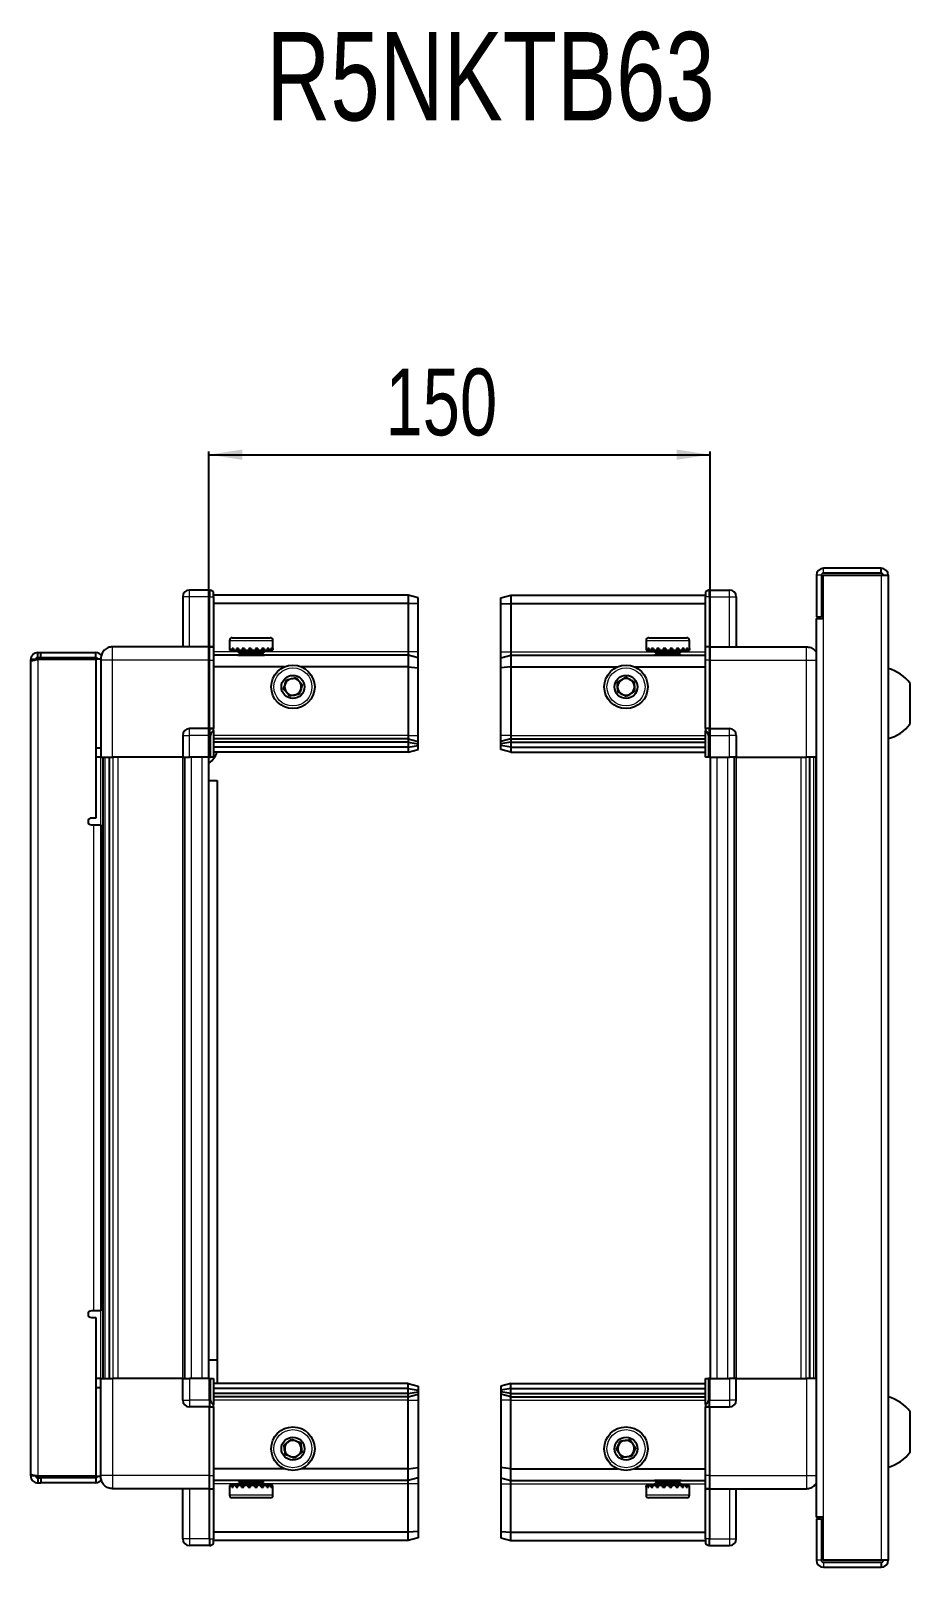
# Model space of a CAD drawing. Header units: millimetres. Extents: x 899 to 2758, y 934 to 1804.
# Drawn here: x 1708.8 to 1972.1, y 1344.4 to 1804.3 of the extents above; entities that cross this region are included whole.
import ezdxf

# ---------------------------------------------------------------- set-up
doc = ezdxf.new("R2010")
doc.units = ezdxf.units.MM
doc.layers.add('FORMAT', color=7, linetype='Continuous')
doc.styles.add('SLDTEXTSTYLE0', font='TXT', dxfattribs={"width": 0.75})
doc.dimstyles.new('SLDDIMSTYLE0', dxfattribs={"dimtxt": 20, "dimasz": 10, "dimexe": 0, "dimexo": 0.0625, "dimgap": 5, "dimtad": 2, "dimdec": 1, "dimrnd": 1e-09, "dimzin": 12, "dimdsep": 46, "dimtxsty": 'SLDTEXTSTYLE0', "dimsah": 1, "dimcen": 0.09, "dimadec": 0, "dimazin": 3, "dimtfac": 1, "dimtofl": 0, "dimtmove": 0, "dimatfit": 3, "dimfxl": 0, "dimfrac": 2, "dimtolj": 1, "dimtzin": 12, "dimarcsym": 0})

# ---------------------------------------------------------------- blocks, each defined once
blk = doc.blocks.new('_D_4')
at = {"layer": 'FORMAT'}
for p, q in [((1762.2, 1586.94), (1762.2, 1678.43)), ((1762.2, 1677.43), (1912.2, 1677.43)), ((1912.2, 1586.94), (1912.2, 1678.43))]:
    blk.add_line(p, q, dxfattribs=at)
for points in [[(1762.2, 1677.43), (1772.2, 1675.9), (1772.2, 1678.97)], [(1912.2, 1677.43), (1902.2, 1678.97), (1902.2, 1675.9)]]:
    blk.add_solid(points, dxfattribs=at)
at = {"layer": 'FORMAT', "insert": (1815.03, 1703.22), "char_height": 20, "attachment_point": 1, "style": 'SLDTEXTSTYLE0'}
blk.add_mtext('150', dxfattribs=at)

msp = doc.modelspace()

# ---------------------------------------------------------------- linework, layer by layer
at = {"color": 7, "linetype": 'Continuous', "lineweight": 25}
for p, q in [((1963.45, 1643.43), (1946.15, 1643.43)), ((1963.45, 1641.93), (1946.15, 1641.93)), ((1963.45, 1641.93), (1963.45, 1643.43)), ((1944.05, 1641.33), (1944.05, 1628.93)), ((1945.55, 1641.33), (1945.55, 1628.93)), ((1946.05, 1628.43), (1946.05, 1641.33)), ((1946.05, 1641.33), (1963.45, 1641.33)), ((1963.45, 1641.33), (1965.55, 1641.33)), ((1965.55, 1641.33), (1965.55, 1346.53)), ((1754.35, 1634.93), (1754.35, 1619.93)), ((1762.35, 1636.93), (1756.35, 1636.93)), ((1762.35, 1636.93), (1762.68, 1636.93)), ((1762.35, 1636.93), (1762.35, 1634.93)), ((1762.35, 1620.13), (1762.35, 1634.93)), ((1762.35, 1620.13), (1762.35, 1634.93)), ((1763.55, 1636.43), (1762.68, 1636.93)), ((1763.55, 1634.93), (1763.55, 1636.43)), ((1821.85, 1635.43), (1763.55, 1635.43)), ((1763.55, 1634.93), (1763.55, 1620.13)), ((1821.85, 1632.93), (1763.55, 1632.93)), ((1821.85, 1635.43), (1821.85, 1632.93)), ((1824.85, 1634.63), (1821.85, 1635.43)), ((1821.85, 1632.93), (1821.85, 1618.43)), ((1824.85, 1632.78), (1821.85, 1632.93)), ((1824.85, 1632.78), (1824.85, 1634.63)), ((1824.85, 1618.43), (1824.85, 1632.78)), ((1849.55, 1634.63), (1852.55, 1635.43)), ((1849.55, 1632.78), (1849.55, 1634.63)), ((1849.55, 1632.78), (1852.55, 1632.93)), ((1849.55, 1618.43), (1849.55, 1632.78)), ((1852.55, 1635.43), (1852.55, 1632.93)), ((1852.55, 1635.43), (1910.85, 1635.43)), ((1852.55, 1632.93), (1852.55, 1618.43)), ((1852.55, 1632.93), (1910.85, 1632.93)), ((1911.71, 1636.93), (1910.85, 1636.43)), ((1911.71, 1636.93), (1910.85, 1636.43)), ((1910.85, 1636.43), (1910.85, 1634.93)), ((1910.85, 1620.13), (1910.85, 1634.93)), ((1912.05, 1636.93), (1911.71, 1636.93)), ((1912.05, 1636.93), (1911.71, 1636.93)), ((1912.05, 1636.93), (1912.05, 1636.93)), ((1912.05, 1634.93), (1912.05, 1636.93)), ((1912.05, 1636.93), (1918.05, 1636.93)), ((1912.05, 1634.93), (1912.05, 1620.13)), ((1920.05, 1634.93), (1920.05, 1619.93)), ((1943.95, 1628.43), (1943.95, 1359.43)), ((1943.95, 1628.43), (1946.05, 1628.43)), ((1944.05, 1628.93), (1945.55, 1628.93)), ((1762.35, 1619.93), (1733.35, 1619.93)), ((1762.35, 1619.93), (1762.35, 1620.13)), ((1762.35, 1619.93), (1763.55, 1619.93)), ((1762.35, 1615.93), (1762.35, 1619.93)), ((1763.55, 1620.13), (1763.55, 1619.93)), ((1763.55, 1619.93), (1763.55, 1615.93)), ((1768.35, 1621.83), (1768.35, 1619.43)), ((1768.35, 1619.43), (1768.35, 1618.93)), ((1768.35, 1618.93), (1768.48, 1618.93)), ((1768.67, 1619.43), (1768.48, 1619.43)), ((1768.48, 1619.43), (1768.48, 1618.93)), ((1768.48, 1618.93), (1768.67, 1618.93)), ((1768.67, 1619.43), (1768.67, 1618.93)), ((1768.67, 1618.93), (1769.2, 1618.93)), ((1769.15, 1622.63), (1776.32, 1622.63)), ((1769.6, 1619.43), (1769.2, 1619.43)), ((1769.2, 1619.43), (1769.2, 1618.93)), ((1769.2, 1618.93), (1769.6, 1618.93)), ((1769.6, 1619.43), (1769.6, 1618.93)), ((1769.6, 1618.93), (1770.47, 1618.93)), ((1770.45, 1618.93), (1770.45, 1618.83)), ((1770.45, 1618.83), (1779.25, 1618.83)), ((1771.04, 1619.43), (1770.47, 1619.43)), ((1770.47, 1619.43), (1770.47, 1618.93)), ((1770.47, 1618.93), (1771.04, 1618.93)), ((1771.04, 1619.43), (1771.04, 1618.93)), ((1771.04, 1618.93), (1772.17, 1618.93)), ((1772.86, 1619.43), (1772.17, 1619.43)), ((1772.17, 1619.43), (1772.17, 1618.93)), ((1772.17, 1618.93), (1772.86, 1618.93)), ((1772.86, 1619.43), (1772.86, 1618.93)), ((1772.86, 1618.93), (1774.13, 1618.93)), ((1774.87, 1619.43), (1774.13, 1619.43)), ((1774.13, 1619.43), (1774.13, 1618.93)), ((1774.13, 1618.93), (1774.36, 1618.93)), ((1774.36, 1619.43), (1774.36, 1618.93)), ((1774.86, 1619.43), (1774.86, 1618.93)), ((1774.86, 1618.93), (1774.87, 1618.93)), ((1774.87, 1619.43), (1774.87, 1618.93)), ((1774.87, 1618.93), (1776.16, 1618.93)), ((1776.88, 1619.43), (1776.16, 1619.43)), ((1776.16, 1619.43), (1776.16, 1618.93)), ((1776.22, 1619.43), (1776.22, 1618.93)), ((1776.22, 1618.93), (1776.88, 1618.93)), ((1776.32, 1622.63), (1780.55, 1622.63)), ((1776.88, 1619.43), (1776.88, 1618.93)), ((1776.88, 1618.93), (1778.07, 1618.93)), ((1778.69, 1619.43), (1778.07, 1619.43)), ((1778.07, 1619.43), (1778.07, 1618.93)), ((1778.07, 1618.93), (1778.69, 1618.93)), ((1778.69, 1619.43), (1778.69, 1618.93)), ((1778.69, 1618.93), (1779.65, 1618.93)), ((1779.25, 1618.83), (1779.25, 1618.93)), ((1780.12, 1619.43), (1779.65, 1619.43)), ((1779.65, 1619.43), (1779.65, 1618.93)), ((1779.65, 1618.93), (1780.12, 1618.93)), ((1780.12, 1619.43), (1780.12, 1618.93)), ((1780.12, 1618.93), (1780.77, 1618.93)), ((1781.04, 1619.43), (1780.77, 1619.43)), ((1780.77, 1619.43), (1780.77, 1618.93)), ((1780.77, 1618.93), (1781.04, 1618.93)), ((1781.04, 1619.43), (1781.04, 1618.93)), ((1781.04, 1618.93), (1781.31, 1618.93)), ((1781.35, 1619.43), (1781.31, 1619.43)), ((1781.31, 1619.43), (1781.31, 1618.93)), ((1781.31, 1618.93), (1781.35, 1618.93)), ((1781.35, 1619.43), (1781.35, 1621.83)), ((1781.35, 1619.43), (1781.35, 1618.93)), ((1893.05, 1621.83), (1893.05, 1618.93)), ((1893.05, 1618.93), (1893.09, 1618.93)), ((1893.21, 1619.43), (1893.09, 1619.43)), ((1893.09, 1619.43), (1893.09, 1618.93)), ((1893.09, 1618.93), (1893.21, 1618.93)), ((1893.21, 1619.43), (1893.21, 1618.93)), ((1893.21, 1618.93), (1893.62, 1618.93)), ((1893.96, 1619.43), (1893.62, 1619.43)), ((1893.62, 1619.43), (1893.62, 1618.93)), ((1893.62, 1618.93), (1893.96, 1618.93)), ((1893.85, 1622.63), (1905.25, 1622.63)), ((1893.96, 1619.43), (1893.96, 1618.93)), ((1893.96, 1618.93), (1894.73, 1618.93)), ((1895.25, 1619.43), (1894.73, 1619.43)), ((1894.73, 1619.43), (1894.73, 1618.93)), ((1894.73, 1618.93), (1895.25, 1618.93)), ((1895.15, 1618.93), (1895.15, 1618.83)), ((1895.15, 1618.83), (1903.95, 1618.83)), ((1895.25, 1619.43), (1895.25, 1618.93)), ((1895.25, 1618.93), (1896.31, 1618.93)), ((1896.97, 1619.43), (1896.31, 1619.43)), ((1896.31, 1619.43), (1896.31, 1618.93)), ((1896.31, 1618.93), (1896.97, 1618.93)), ((1896.97, 1619.43), (1896.97, 1618.93)), ((1896.97, 1618.93), (1898.21, 1618.93)), ((1898.94, 1619.43), (1898.21, 1619.43)), ((1898.21, 1619.43), (1898.21, 1618.93)), ((1898.21, 1618.93), (1898.64, 1618.93)), ((1898.64, 1619.43), (1898.64, 1618.93)), ((1898.94, 1619.43), (1898.94, 1618.93)), ((1898.94, 1618.93), (1900.24, 1618.93)), ((1900.97, 1619.43), (1900.24, 1619.43)), ((1900.24, 1619.43), (1900.24, 1618.93)), ((1900.51, 1619.43), (1900.51, 1618.93)), ((1900.51, 1618.93), (1900.97, 1618.93)), ((1900.97, 1619.43), (1900.97, 1618.93)), ((1900.97, 1618.93), (1902.2, 1618.93)), ((1902.86, 1619.43), (1902.2, 1619.43)), ((1902.2, 1619.43), (1902.2, 1618.93)), ((1902.2, 1618.93), (1902.86, 1618.93)), ((1902.86, 1619.43), (1902.86, 1618.93)), ((1902.86, 1618.93), (1903.91, 1618.93)), ((1904.43, 1619.43), (1903.91, 1619.43)), ((1903.91, 1619.43), (1903.91, 1618.93)), ((1903.91, 1618.93), (1904.43, 1618.93)), ((1903.95, 1618.83), (1903.95, 1618.93)), ((1904.43, 1619.43), (1904.43, 1618.93)), ((1904.43, 1618.93), (1905.18, 1618.93)), ((1905.52, 1619.43), (1905.18, 1619.43)), ((1905.18, 1619.43), (1905.18, 1618.93)), ((1905.18, 1618.93), (1905.52, 1618.93)), ((1905.52, 1619.43), (1905.52, 1618.93)), ((1905.52, 1618.93), (1905.91, 1618.93)), ((1906.02, 1619.43), (1905.91, 1619.43)), ((1905.91, 1619.43), (1905.91, 1618.93)), ((1905.91, 1618.93), (1906.02, 1618.93)), ((1906.02, 1619.43), (1906.02, 1618.93)), ((1906.02, 1618.93), (1906.05, 1618.93)), ((1906.05, 1618.93), (1906.05, 1621.83)), ((1910.85, 1619.93), (1910.85, 1620.13)), ((1912.05, 1619.93), (1910.85, 1619.93)), ((1910.85, 1615.93), (1910.85, 1619.93)), ((1912.05, 1620.13), (1912.05, 1619.93)), ((1912.05, 1619.93), (1912.05, 1615.93)), ((1912.05, 1619.93), (1941.05, 1619.93)), ((1710.35, 1616.08), (1708.85, 1616.08)), ((1708.85, 1615.58), (1708.85, 1616.08)), ((1708.85, 1372.28), (1708.85, 1615.58)), ((1710.95, 1616.68), (1710.95, 1618.18)), ((1710.95, 1618.18), (1711.85, 1618.18)), ((1710.95, 1616.68), (1711.85, 1616.68)), ((1710.95, 1616.18), (1728.35, 1616.18)), ((1711.85, 1616.68), (1711.85, 1618.18)), ((1711.85, 1618.18), (1728.35, 1618.18)), ((1711.85, 1616.68), (1728.35, 1616.68)), ((1728.35, 1616.68), (1728.35, 1618.18)), ((1729.85, 1616.18), (1728.35, 1616.18)), ((1728.35, 1616.18), (1728.35, 1568.68)), ((1729.85, 1615.93), (1729.85, 1586.93)), ((1762.35, 1595.63), (1762.35, 1615.93)), ((1821.85, 1617.43), (1763.55, 1617.43)), ((1763.55, 1615.93), (1763.55, 1595.63)), ((1770.85, 1618.43), (1771.54, 1617.95)), ((1770.85, 1618.43), (1775.88, 1618.43)), ((1771.54, 1617.95), (1770.85, 1617.47)), ((1770.85, 1617.47), (1770.85, 1617.43)), ((1770.85, 1617.47), (1775.88, 1617.47)), ((1771.54, 1617.95), (1775.7, 1617.95)), ((1775.7, 1617.95), (1778.16, 1617.95)), ((1775.88, 1618.43), (1778.85, 1618.43)), ((1775.88, 1617.47), (1778.85, 1617.47)), ((1778.16, 1617.95), (1778.85, 1618.43)), ((1778.85, 1617.47), (1778.16, 1617.95)), ((1778.85, 1617.43), (1778.85, 1617.47)), ((1821.85, 1618.43), (1821.85, 1617.43)), ((1821.85, 1617.43), (1821.85, 1613.93)), ((1824.85, 1616.63), (1821.85, 1617.43)), ((1824.85, 1616.63), (1824.85, 1618.43)), ((1824.85, 1613.6), (1824.85, 1616.63)), ((1849.55, 1616.63), (1849.55, 1618.43)), ((1849.55, 1616.63), (1852.55, 1617.43)), ((1849.55, 1613.6), (1849.55, 1616.63)), ((1852.55, 1618.43), (1852.55, 1617.43)), ((1852.55, 1617.43), (1852.55, 1613.93)), ((1852.55, 1617.43), (1910.85, 1617.43)), ((1895.55, 1618.43), (1896.24, 1617.95)), ((1895.55, 1618.43), (1903.55, 1618.43)), ((1896.24, 1617.95), (1895.55, 1617.47)), ((1895.55, 1617.47), (1895.55, 1617.43)), ((1895.55, 1617.47), (1903.55, 1617.47)), ((1896.24, 1617.95), (1902.86, 1617.95)), ((1902.86, 1617.95), (1903.55, 1618.43)), ((1903.55, 1617.47), (1902.86, 1617.95)), ((1903.55, 1617.43), (1903.55, 1617.47)), ((1910.85, 1595.63), (1910.85, 1615.93)), ((1912.05, 1615.93), (1912.05, 1595.63)), ((1784.85, 1613.93), (1763.55, 1613.93)), ((1821.85, 1613.93), (1789.85, 1613.93)), ((1821.85, 1613.93), (1821.85, 1593.43)), ((1821.85, 1613.93), (1824.85, 1613.6)), ((1824.85, 1593.43), (1824.85, 1613.6)), ((1852.55, 1613.93), (1849.55, 1613.6)), ((1849.55, 1593.43), (1849.55, 1613.6)), ((1852.55, 1613.93), (1852.55, 1593.43)), ((1852.55, 1613.93), (1884.55, 1613.93)), ((1889.55, 1613.93), (1910.85, 1613.93)), ((1972.15, 1596.93), (1972.15, 1608.93)), ((1754.35, 1593.43), (1754.35, 1586.93)), ((1762.35, 1595.43), (1756.35, 1595.43)), ((1762.35, 1595.43), (1762.35, 1595.63)), ((1762.35, 1595.43), (1762.35, 1593.43)), ((1762.35, 1595.43), (1763.55, 1595.43)), ((1762.35, 1586.93), (1762.35, 1593.43)), ((1762.35, 1586.93), (1762.35, 1593.43)), ((1762.68, 1586.93), (1762.68, 1593.43)), ((1763.55, 1595.63), (1763.55, 1595.43)), ((1763.55, 1594.76), (1763.55, 1595.43)), ((1763.55, 1594.76), (1763.55, 1586.93)), ((1821.85, 1592.43), (1763.55, 1592.43)), ((1821.85, 1591.43), (1763.55, 1591.43)), ((1821.85, 1593.43), (1821.85, 1592.43)), ((1821.85, 1592.43), (1821.85, 1591.43)), ((1821.85, 1592.43), (1824.85, 1591.63)), ((1821.85, 1591.43), (1821.85, 1589.93)), ((1821.85, 1591.43), (1824.85, 1590.89)), ((1824.85, 1591.63), (1824.85, 1593.43)), ((1824.85, 1590.89), (1824.85, 1591.63)), ((1849.55, 1591.63), (1849.55, 1593.43)), ((1852.55, 1592.43), (1849.55, 1591.63)), ((1849.55, 1590.89), (1849.55, 1591.63)), ((1852.55, 1591.43), (1849.55, 1590.89)), ((1852.55, 1593.43), (1852.55, 1592.43)), ((1852.55, 1592.43), (1852.55, 1591.43)), ((1852.55, 1592.43), (1910.85, 1592.43)), ((1852.55, 1591.43), (1910.85, 1591.43)), ((1852.55, 1591.43), (1852.55, 1589.93)), ((1910.85, 1595.43), (1910.85, 1595.63)), ((1912.05, 1595.43), (1910.85, 1595.43)), ((1910.85, 1595.43), (1910.85, 1594.76)), ((1910.85, 1586.93), (1910.85, 1594.76)), ((1911.71, 1593.43), (1911.71, 1586.93)), ((1912.05, 1595.63), (1912.05, 1595.43)), ((1912.05, 1593.43), (1912.05, 1595.43)), ((1912.05, 1593.43), (1912.05, 1595.43)), ((1912.05, 1595.43), (1918.05, 1595.43)), ((1912.05, 1593.43), (1912.05, 1586.93)), ((1920.05, 1593.43), (1920.05, 1586.93)), ((1728.35, 1589.68), (1729.85, 1589.68)), ((1729.85, 1586.93), (1728.35, 1586.93)), ((1730.5, 1400.93), (1730.5, 1586.93)), ((1732.29, 1586.93), (1732.29, 1400.93)), ((1732.33, 1586.93), (1732.33, 1400.93)), ((1754.35, 1586.93), (1733.35, 1586.93)), ((1754.35, 1586.93), (1756.35, 1586.93)), ((1755, 1400.93), (1755, 1586.93)), ((1762.35, 1586.93), (1756.35, 1586.93)), ((1762.2, 1400.93), (1762.2, 1586.93)), ((1762.35, 1586.93), (1762.68, 1586.93)), ((1762.35, 1586.93), (1762.35, 1586.93)), ((1763.55, 1586.93), (1762.68, 1586.93)), ((1762.68, 1586.93), (1762.68, 1586.93)), ((1821.85, 1589.93), (1763.55, 1589.93)), ((1821.85, 1588.43), (1763.55, 1588.43)), ((1821.85, 1589.93), (1824.85, 1590.39)), ((1821.85, 1589.93), (1821.85, 1588.43)), ((1821.85, 1588.43), (1824.85, 1589.24)), ((1824.85, 1590.39), (1824.85, 1590.89)), ((1824.85, 1589.24), (1824.85, 1590.39)), ((1849.55, 1590.39), (1849.55, 1590.89)), ((1849.55, 1589.24), (1849.55, 1590.39)), ((1852.55, 1589.93), (1849.55, 1590.39)), ((1852.55, 1588.43), (1849.55, 1589.24)), ((1852.55, 1589.93), (1852.55, 1588.43)), ((1852.55, 1589.93), (1910.85, 1589.93)), ((1852.55, 1588.43), (1910.85, 1588.43)), ((1911.71, 1586.93), (1910.85, 1586.93)), ((1912.05, 1586.93), (1911.71, 1586.93)), ((1912.05, 1586.93), (1918.05, 1586.93)), ((1912.2, 1586.93), (1912.2, 1400.93)), ((1920.05, 1586.93), (1918.05, 1586.93)), ((1919.4, 1586.93), (1919.4, 1400.93)), ((1920.05, 1586.93), (1941.05, 1586.93)), ((1942.07, 1400.93), (1942.07, 1586.93)), ((1942.11, 1400.93), (1942.11, 1586.93)), ((1943.9, 1586.93), (1943.9, 1400.93)), ((1762.2, 1579.93), (1764.7, 1579.93)), ((1764.7, 1579.93), (1764.7, 1406.43)), ((1728.35, 1568.68), (1727, 1568.68)), ((1727, 1566.68), (1727.75, 1566.68)), ((1727.75, 1566.68), (1729.85, 1566.68)), ((1729.85, 1566.68), (1729.85, 1421.18)), ((1727.75, 1421.18), (1727, 1421.18)), ((1729.85, 1421.18), (1727.75, 1421.18)), ((1727, 1419.18), (1728.35, 1419.18)), ((1728.35, 1419.18), (1728.35, 1371.68)), ((1764.7, 1406.43), (1762.2, 1406.43)), ((1764.7, 1406.43), (1764.7, 1399.43)), ((1729.85, 1400.93), (1728.35, 1400.93)), ((1729.85, 1398.18), (1728.35, 1398.18)), ((1729.85, 1371.93), (1729.85, 1400.93)), ((1754.35, 1400.93), (1733.35, 1400.93)), ((1754.35, 1394.43), (1754.35, 1400.93)), ((1754.35, 1400.93), (1756.35, 1400.93)), ((1762.35, 1400.93), (1756.35, 1400.93)), ((1762.35, 1394.43), (1762.35, 1400.93)), ((1762.35, 1400.93), (1762.68, 1400.93)), ((1762.68, 1394.43), (1762.68, 1400.93)), ((1762.68, 1400.93), (1763.55, 1400.93)), ((1763.55, 1400.93), (1763.55, 1393.11)), ((1821.85, 1399.43), (1763.55, 1399.43)), ((1821.85, 1397.93), (1821.85, 1399.43)), ((1821.85, 1399.43), (1824.85, 1398.63)), ((1824.85, 1398.63), (1824.85, 1397.48)), ((1852.55, 1399.43), (1849.55, 1398.63)), ((1849.55, 1398.63), (1849.55, 1397.48)), ((1852.55, 1397.93), (1852.55, 1399.43)), ((1852.55, 1399.43), (1910.85, 1399.43)), ((1910.85, 1393.11), (1910.85, 1400.93)), ((1910.85, 1400.93), (1911.71, 1400.93)), ((1911.71, 1400.93), (1911.71, 1400.93)), ((1911.71, 1400.93), (1911.71, 1394.43)), ((1912.05, 1400.93), (1911.71, 1400.93)), ((1912.05, 1400.93), (1912.05, 1394.43)), ((1912.05, 1400.93), (1912.05, 1400.93)), ((1912.05, 1400.93), (1918.05, 1400.93)), ((1912.05, 1400.93), (1912.05, 1394.43)), ((1920.05, 1400.93), (1918.05, 1400.93)), ((1920.05, 1394.43), (1920.05, 1400.93)), ((1920.05, 1400.93), (1941.05, 1400.93)), ((1762.35, 1394.43), (1762.35, 1392.43)), ((1762.35, 1394.43), (1762.35, 1392.43)), ((1821.85, 1397.93), (1763.55, 1397.93)), ((1821.85, 1396.43), (1763.55, 1396.43)), ((1821.85, 1395.43), (1763.55, 1395.43)), ((1821.85, 1396.43), (1821.85, 1397.93)), ((1821.85, 1397.93), (1824.85, 1397.48)), ((1821.85, 1396.43), (1824.85, 1396.98)), ((1821.85, 1395.43), (1821.85, 1396.43)), ((1821.85, 1395.43), (1824.85, 1396.24)), ((1821.85, 1394.43), (1821.85, 1395.43)), ((1821.85, 1373.93), (1821.85, 1394.43)), ((1824.85, 1397.48), (1824.85, 1396.98)), ((1824.85, 1396.98), (1824.85, 1396.24)), ((1824.85, 1396.24), (1824.85, 1394.43)), ((1824.85, 1394.43), (1824.85, 1374.27)), ((1852.55, 1397.93), (1849.55, 1397.48)), ((1849.55, 1397.48), (1849.55, 1396.98)), ((1852.55, 1396.43), (1849.55, 1396.98)), ((1849.55, 1396.98), (1849.55, 1396.24)), ((1852.55, 1395.43), (1849.55, 1396.24)), ((1849.55, 1396.24), (1849.55, 1394.43)), ((1849.55, 1394.43), (1849.55, 1374.27)), ((1852.55, 1397.93), (1910.85, 1397.93)), ((1852.55, 1396.43), (1852.55, 1397.93)), ((1852.55, 1396.43), (1910.85, 1396.43)), ((1852.55, 1395.43), (1852.55, 1396.43)), ((1852.55, 1395.43), (1910.85, 1395.43)), ((1852.55, 1394.43), (1852.55, 1395.43)), ((1852.55, 1373.93), (1852.55, 1394.43)), ((1912.05, 1392.43), (1912.05, 1394.43)), ((1762.35, 1392.43), (1756.35, 1392.43)), ((1762.35, 1392.43), (1763.55, 1392.43)), ((1762.35, 1392.23), (1762.35, 1392.43)), ((1762.35, 1371.93), (1762.35, 1392.23)), ((1763.55, 1392.43), (1763.55, 1393.11)), ((1763.55, 1392.43), (1763.55, 1392.23)), ((1763.55, 1392.23), (1763.55, 1371.93)), ((1910.85, 1393.11), (1910.85, 1392.43)), ((1912.05, 1392.43), (1910.85, 1392.43)), ((1910.85, 1392.23), (1910.85, 1392.43)), ((1910.85, 1371.93), (1910.85, 1392.23)), ((1912.05, 1392.43), (1912.05, 1392.23)), ((1912.05, 1392.43), (1918.05, 1392.43)), ((1912.05, 1392.23), (1912.05, 1371.93)), ((1972.15, 1378.93), (1972.15, 1390.93)), ((1708.85, 1371.78), (1708.85, 1372.28)), ((1710.35, 1371.78), (1708.85, 1371.78)), ((1728.35, 1371.68), (1710.95, 1371.68)), ((1710.95, 1371.18), (1710.95, 1369.68)), ((1710.95, 1371.18), (1711.85, 1371.18)), ((1728.35, 1371.18), (1711.85, 1371.18)), ((1711.85, 1371.18), (1711.85, 1369.68)), ((1728.35, 1371.68), (1729.85, 1371.68)), ((1728.35, 1371.18), (1728.35, 1369.68)), ((1762.35, 1367.93), (1762.35, 1371.93)), ((1784.85, 1373.93), (1763.55, 1373.93)), ((1763.55, 1371.93), (1763.55, 1367.93)), ((1821.85, 1373.93), (1789.85, 1373.93)), ((1821.85, 1373.93), (1824.85, 1374.27)), ((1821.85, 1370.43), (1821.85, 1373.93)), ((1824.85, 1371.24), (1821.85, 1370.43)), ((1824.85, 1374.27), (1824.85, 1371.24)), ((1824.85, 1371.24), (1824.85, 1369.43)), ((1852.55, 1373.93), (1849.55, 1374.27)), ((1849.55, 1374.27), (1849.55, 1371.24)), ((1849.55, 1371.24), (1852.55, 1370.43)), ((1849.55, 1371.24), (1849.55, 1369.43)), ((1852.55, 1373.93), (1884.55, 1373.93)), ((1852.55, 1370.43), (1852.55, 1373.93)), ((1889.55, 1373.93), (1910.85, 1373.93)), ((1910.85, 1367.93), (1910.85, 1371.93)), ((1912.05, 1371.93), (1912.05, 1367.93)), ((1710.95, 1369.68), (1711.85, 1369.68)), ((1728.35, 1369.68), (1711.85, 1369.68)), ((1762.35, 1367.93), (1733.35, 1367.93)), ((1754.35, 1352.93), (1754.35, 1367.93)), ((1762.35, 1367.93), (1763.55, 1367.93)), ((1762.35, 1367.73), (1762.35, 1367.93)), ((1762.35, 1352.93), (1762.35, 1367.73)), ((1821.85, 1370.43), (1763.55, 1370.43)), ((1763.55, 1367.93), (1763.55, 1367.73)), ((1763.55, 1367.73), (1763.55, 1352.93)), ((1768.35, 1368.93), (1768.35, 1366.03)), ((1768.44, 1368.93), (1768.35, 1368.93)), ((1768.44, 1368.43), (1768.44, 1368.93)), ((1768.61, 1368.93), (1768.44, 1368.93)), ((1768.44, 1368.43), (1768.61, 1368.43)), ((1768.61, 1368.43), (1768.61, 1368.93)), ((1769.1, 1368.93), (1768.61, 1368.93)), ((1769.1, 1368.43), (1769.1, 1368.93)), ((1769.48, 1368.93), (1769.1, 1368.93)), ((1769.1, 1368.43), (1769.48, 1368.43)), ((1769.48, 1368.43), (1769.48, 1368.93)), ((1770.32, 1368.93), (1769.48, 1368.93)), ((1770.32, 1368.43), (1770.32, 1368.93)), ((1770.88, 1368.93), (1770.32, 1368.93)), ((1770.32, 1368.43), (1770.88, 1368.43)), ((1770.45, 1369.03), (1770.45, 1368.93)), ((1775.85, 1369.03), (1770.45, 1369.03)), ((1770.85, 1370.43), (1770.85, 1370.4)), ((1770.85, 1370.4), (1771.54, 1369.92)), ((1770.95, 1370.4), (1770.85, 1370.4)), ((1771.54, 1369.92), (1770.85, 1369.43)), ((1770.95, 1369.43), (1770.85, 1369.43)), ((1770.88, 1368.43), (1770.88, 1368.93)), ((1771.98, 1368.93), (1770.88, 1368.93)), ((1778.85, 1370.4), (1770.95, 1370.4)), ((1778.85, 1369.43), (1770.95, 1369.43)), ((1771.62, 1369.92), (1771.54, 1369.92)), ((1778.16, 1369.92), (1771.62, 1369.92)), ((1771.98, 1368.43), (1771.98, 1368.93)), ((1772.66, 1368.93), (1771.98, 1368.93)), ((1771.98, 1368.43), (1772.66, 1368.43)), ((1772.66, 1368.43), (1772.66, 1368.93)), ((1773.93, 1368.93), (1772.66, 1368.93)), ((1773.93, 1368.43), (1773.93, 1368.93)), ((1774.22, 1368.93), (1773.93, 1368.93)), ((1773.93, 1368.43), (1774.66, 1368.43)), ((1774.22, 1368.43), (1774.22, 1368.93)), ((1774.66, 1368.43), (1774.66, 1368.93)), ((1775.96, 1368.93), (1774.66, 1368.93)), ((1779.25, 1369.03), (1775.85, 1369.03)), ((1775.96, 1368.43), (1775.96, 1368.93)), ((1775.96, 1368.43), (1776.68, 1368.43)), ((1776.09, 1368.43), (1776.09, 1368.93)), ((1776.68, 1368.93), (1776.09, 1368.93)), ((1776.68, 1368.43), (1776.68, 1368.93)), ((1777.88, 1368.93), (1776.68, 1368.93)), ((1777.88, 1368.43), (1777.88, 1368.93)), ((1778.52, 1368.93), (1777.88, 1368.93)), ((1777.88, 1368.43), (1778.52, 1368.43)), ((1778.16, 1369.92), (1778.85, 1370.4)), ((1778.85, 1369.43), (1778.16, 1369.92)), ((1778.52, 1368.43), (1778.52, 1368.93)), ((1779.51, 1368.93), (1778.52, 1368.93)), ((1778.85, 1370.4), (1778.85, 1370.43)), ((1779.25, 1368.93), (1779.25, 1369.03)), ((1779.51, 1368.43), (1779.51, 1368.93)), ((1780, 1368.93), (1779.51, 1368.93)), ((1779.51, 1368.43), (1780, 1368.43)), ((1780, 1368.43), (1780, 1368.93)), ((1780.68, 1368.93), (1780, 1368.93)), ((1780.68, 1368.43), (1780.68, 1368.93)), ((1780.97, 1368.93), (1780.68, 1368.93)), ((1780.68, 1368.43), (1780.97, 1368.43)), ((1780.97, 1368.43), (1780.97, 1368.93)), ((1781.28, 1368.93), (1780.97, 1368.93)), ((1781.28, 1368.43), (1781.28, 1368.93)), ((1781.35, 1368.93), (1781.28, 1368.93)), ((1781.28, 1368.43), (1781.35, 1368.43)), ((1781.35, 1366.03), (1781.35, 1368.93)), ((1781.35, 1368.43), (1781.35, 1368.93)), ((1781.35, 1368.93), (1781.35, 1368.93)), ((1821.85, 1369.43), (1821.85, 1370.43)), ((1821.85, 1354.93), (1821.85, 1369.43)), ((1824.85, 1369.43), (1824.85, 1355.09)), ((1849.55, 1369.43), (1849.55, 1355.09)), ((1852.55, 1370.43), (1910.85, 1370.43)), ((1852.55, 1369.43), (1852.55, 1370.43)), ((1852.55, 1354.93), (1852.55, 1369.43)), ((1893.05, 1368.93), (1893.05, 1366.03)), ((1893.07, 1368.93), (1893.05, 1368.93)), ((1893.07, 1368.43), (1893.07, 1368.93)), ((1893.16, 1368.93), (1893.07, 1368.93)), ((1893.07, 1368.43), (1893.16, 1368.43)), ((1893.16, 1368.43), (1893.16, 1368.93)), ((1893.54, 1368.93), (1893.16, 1368.93)), ((1893.54, 1368.43), (1893.54, 1368.93)), ((1893.86, 1368.93), (1893.54, 1368.93)), ((1893.54, 1368.43), (1893.86, 1368.43)), ((1893.86, 1368.43), (1893.86, 1368.93)), ((1894.59, 1368.93), (1893.86, 1368.93)), ((1894.59, 1368.43), (1894.59, 1368.93)), ((1895.1, 1368.93), (1894.59, 1368.93)), ((1894.59, 1368.43), (1895.1, 1368.43)), ((1895.1, 1368.43), (1895.1, 1368.93)), ((1896.14, 1368.93), (1895.1, 1368.93)), ((1895.15, 1369.03), (1895.15, 1368.93)), ((1903.95, 1369.03), (1895.15, 1369.03)), ((1895.55, 1370.43), (1895.55, 1370.4)), ((1895.55, 1370.4), (1896.24, 1369.92)), ((1903.55, 1370.4), (1895.55, 1370.4)), ((1896.24, 1369.92), (1895.55, 1369.43)), ((1903.55, 1369.43), (1895.55, 1369.43)), ((1896.14, 1368.43), (1896.14, 1368.93)), ((1896.79, 1368.93), (1896.14, 1368.93)), ((1896.14, 1368.43), (1896.79, 1368.43)), ((1902.86, 1369.92), (1896.24, 1369.92)), ((1896.79, 1368.43), (1896.79, 1368.93)), ((1898.01, 1368.93), (1896.79, 1368.93)), ((1898.01, 1368.43), (1898.01, 1368.93)), ((1898.51, 1368.93), (1898.01, 1368.93)), ((1898.01, 1368.43), (1898.74, 1368.43)), ((1898.51, 1368.43), (1898.51, 1368.93)), ((1898.74, 1368.43), (1898.74, 1368.93)), ((1900.04, 1368.93), (1898.74, 1368.93)), ((1900.04, 1368.43), (1900.04, 1368.93)), ((1900.04, 1368.43), (1900.77, 1368.43)), ((1900.38, 1368.43), (1900.38, 1368.93)), ((1900.77, 1368.93), (1900.38, 1368.93)), ((1900.77, 1368.43), (1900.77, 1368.93)), ((1902.02, 1368.93), (1900.77, 1368.93)), ((1902.02, 1368.43), (1902.02, 1368.93)), ((1902.69, 1368.93), (1902.02, 1368.93)), ((1902.02, 1368.43), (1902.69, 1368.43)), ((1902.69, 1368.43), (1902.69, 1368.93)), ((1903.76, 1368.93), (1902.69, 1368.93)), ((1902.86, 1369.92), (1903.55, 1370.4)), ((1903.55, 1369.43), (1902.86, 1369.92)), ((1903.55, 1370.4), (1903.55, 1370.43)), ((1903.76, 1368.43), (1903.76, 1368.93)), ((1904.29, 1368.93), (1903.76, 1368.93)), ((1903.76, 1368.43), (1904.29, 1368.43)), ((1903.95, 1368.93), (1903.95, 1369.03)), ((1904.29, 1368.43), (1904.29, 1368.93)), ((1905.08, 1368.93), (1904.29, 1368.93)), ((1905.08, 1368.43), (1905.08, 1368.93)), ((1905.43, 1368.93), (1905.08, 1368.93)), ((1905.08, 1368.43), (1905.43, 1368.43)), ((1905.43, 1368.43), (1905.43, 1368.93)), ((1905.86, 1368.93), (1905.43, 1368.93)), ((1905.86, 1368.43), (1905.86, 1368.93)), ((1906, 1368.93), (1905.86, 1368.93)), ((1905.86, 1368.43), (1906, 1368.43)), ((1906, 1368.43), (1906, 1368.93)), ((1906.05, 1368.93), (1906, 1368.93)), ((1906.05, 1366.03), (1906.05, 1368.93)), ((1912.05, 1367.93), (1910.85, 1367.93)), ((1910.85, 1367.73), (1910.85, 1367.93)), ((1910.85, 1352.93), (1910.85, 1367.73)), ((1912.05, 1367.93), (1912.05, 1367.73)), ((1912.05, 1367.93), (1941.05, 1367.93)), ((1912.05, 1367.73), (1912.05, 1352.93)), ((1912.05, 1367.73), (1912.05, 1352.93)), ((1920.05, 1352.93), (1920.05, 1367.93)), ((1769.3, 1365.23), (1769.15, 1365.23)), ((1780.55, 1365.23), (1769.3, 1365.23)), ((1905.25, 1365.23), (1893.85, 1365.23)), ((1946.05, 1359.43), (1943.95, 1359.43)), ((1944.05, 1358.93), (1944.05, 1346.53)), ((1944.05, 1358.93), (1945.55, 1358.93)), ((1945.55, 1358.93), (1945.55, 1346.53)), ((1946.05, 1346.53), (1946.05, 1359.43)), ((1762.35, 1352.93), (1762.35, 1350.93)), ((1821.85, 1354.93), (1763.55, 1354.93)), ((1763.55, 1351.43), (1763.55, 1352.93)), ((1821.85, 1352.43), (1763.55, 1352.43)), ((1824.85, 1355.09), (1821.85, 1354.93)), ((1821.85, 1352.43), (1821.85, 1354.93)), ((1824.85, 1353.24), (1821.85, 1352.43)), ((1824.85, 1355.09), (1824.85, 1353.24)), ((1849.55, 1355.09), (1852.55, 1354.93)), ((1849.55, 1355.09), (1849.55, 1353.24)), ((1849.55, 1353.24), (1852.55, 1352.43)), ((1852.55, 1354.93), (1910.85, 1354.93)), ((1852.55, 1352.43), (1852.55, 1354.93)), ((1852.55, 1352.43), (1910.85, 1352.43)), ((1910.85, 1352.93), (1910.85, 1351.43)), ((1912.05, 1350.93), (1912.05, 1352.93)), ((1762.35, 1350.93), (1756.35, 1350.93)), ((1762.35, 1350.93), (1762.68, 1350.93)), ((1762.35, 1350.93), (1762.68, 1350.93)), ((1762.35, 1350.93), (1762.35, 1350.93)), ((1762.68, 1350.93), (1763.55, 1351.43)), ((1762.68, 1350.93), (1763.55, 1351.43)), ((1910.85, 1351.43), (1911.71, 1350.93)), ((1912.05, 1350.93), (1911.71, 1350.93)), ((1912.05, 1350.93), (1918.05, 1350.93)), ((1963.45, 1346.53), (1946.05, 1346.53)), ((1946.15, 1345.93), (1963.45, 1345.93)), ((1946.15, 1344.43), (1963.45, 1344.43)), ((1965.55, 1346.53), (1963.45, 1346.53)), ((1963.45, 1345.93), (1963.45, 1344.43))]:
    msp.add_line(p, q, dxfattribs=at)
at = {"color": 8, "linetype": 'Continuous', "lineweight": 18}
for p, q in [((1946.15, 1641.93), (1946.15, 1643.43)), ((1945.55, 1641.33), (1944.05, 1641.33)), ((1963.45, 1641.33), (1963.45, 1346.53)), ((1756.35, 1634.93), (1754.35, 1634.93)), ((1756.35, 1634.93), (1756.35, 1636.93)), ((1756.35, 1619.93), (1756.35, 1634.93)), ((1762.35, 1634.93), (1756.35, 1634.93)), ((1762.35, 1634.93), (1763.55, 1634.93)), ((1912.05, 1634.93), (1910.85, 1634.93)), ((1912.05, 1634.93), (1918.05, 1634.93)), ((1918.05, 1634.93), (1918.05, 1636.93)), ((1918.05, 1634.93), (1920.05, 1634.93)), ((1918.05, 1619.93), (1918.05, 1634.93)), ((1946.05, 1628.43), (1946.05, 1359.43)), ((1762.35, 1620.13), (1763.55, 1620.13)), ((1768.35, 1621.83), (1776.52, 1621.83)), ((1776.52, 1621.83), (1781.35, 1621.83)), ((1893.05, 1621.83), (1906.05, 1621.83)), ((1910.85, 1620.13), (1912.05, 1620.13)), ((1710.95, 1616.18), (1710.95, 1371.68)), ((1733.35, 1586.93), (1733.35, 1615.93)), ((1762.35, 1615.93), (1733.35, 1615.93)), ((1762.35, 1615.93), (1763.55, 1615.93)), ((1770.85, 1618.43), (1763.55, 1618.43)), ((1821.85, 1618.43), (1778.85, 1618.43)), ((1824.85, 1618.43), (1821.85, 1618.43)), ((1849.55, 1618.43), (1852.55, 1618.43)), ((1852.55, 1618.43), (1895.55, 1618.43)), ((1903.55, 1618.43), (1910.85, 1618.43)), ((1912.05, 1615.93), (1910.85, 1615.93)), ((1912.05, 1615.93), (1941.05, 1615.93)), ((1941.05, 1586.93), (1941.05, 1615.93)), ((1754.35, 1593.43), (1756.35, 1593.43)), ((1756.35, 1593.43), (1756.35, 1595.43)), ((1756.35, 1586.93), (1756.35, 1593.43)), ((1762.35, 1593.43), (1756.35, 1593.43)), ((1762.35, 1595.63), (1763.55, 1595.63)), ((1762.35, 1593.43), (1762.68, 1593.43)), ((1821.85, 1593.43), (1763.55, 1593.43)), ((1821.85, 1593.43), (1824.85, 1593.43)), ((1852.55, 1593.43), (1849.55, 1593.43)), ((1852.55, 1593.43), (1910.85, 1593.43)), ((1910.85, 1595.63), (1912.05, 1595.63)), ((1912.05, 1593.43), (1911.71, 1593.43)), ((1912.05, 1593.43), (1918.05, 1593.43)), ((1918.05, 1593.43), (1918.05, 1595.43)), ((1918.05, 1586.93), (1918.05, 1593.43)), ((1920.05, 1593.43), (1918.05, 1593.43)), ((1729.85, 1566.68), (1729.85, 1586.93)), ((1731.08, 1586.93), (1731.08, 1400.93)), ((1733.53, 1400.93), (1733.53, 1586.93)), ((1734.95, 1586.93), (1734.95, 1400.93)), ((1754.35, 1400.93), (1754.35, 1586.93)), ((1757, 1400.93), (1757, 1586.93)), ((1760.2, 1400.93), (1760.2, 1586.93)), ((1762.35, 1586.93), (1762.68, 1586.93)), ((1914.2, 1586.93), (1914.2, 1400.93)), ((1917.4, 1586.93), (1917.4, 1400.93)), ((1920.05, 1586.93), (1920.05, 1400.93)), ((1939.45, 1400.93), (1939.45, 1586.93)), ((1940.86, 1586.93), (1940.86, 1400.93)), ((1943.31, 1400.93), (1943.31, 1586.93)), ((1727.75, 1421.18), (1727.75, 1566.68)), ((1729.85, 1400.93), (1729.85, 1421.18)), ((1733.35, 1400.93), (1733.35, 1371.93)), ((1756.35, 1400.93), (1756.35, 1394.43)), ((1912.05, 1400.93), (1911.71, 1400.93)), ((1918.05, 1400.93), (1918.05, 1394.43)), ((1941.05, 1400.93), (1941.05, 1371.93)), ((1754.35, 1394.43), (1756.35, 1394.43)), ((1756.35, 1394.43), (1756.35, 1392.43)), ((1762.35, 1394.43), (1756.35, 1394.43)), ((1762.35, 1394.43), (1762.68, 1394.43)), ((1821.85, 1394.43), (1763.55, 1394.43)), ((1821.85, 1394.43), (1824.85, 1394.43)), ((1852.55, 1394.43), (1849.55, 1394.43)), ((1852.55, 1394.43), (1910.85, 1394.43)), ((1912.05, 1394.43), (1911.71, 1394.43)), ((1912.05, 1394.43), (1918.05, 1394.43)), ((1920.05, 1394.43), (1918.05, 1394.43)), ((1918.05, 1394.43), (1918.05, 1392.43)), ((1763.55, 1392.23), (1762.35, 1392.23)), ((1912.05, 1392.23), (1910.85, 1392.23)), ((1762.35, 1371.93), (1733.35, 1371.93)), ((1762.35, 1371.93), (1763.55, 1371.93)), ((1912.05, 1371.93), (1910.85, 1371.93)), ((1912.05, 1371.93), (1941.05, 1371.93)), ((1756.35, 1367.93), (1756.35, 1352.93)), ((1763.55, 1367.73), (1762.35, 1367.73)), ((1770.85, 1369.43), (1763.55, 1369.43)), ((1768.52, 1366.03), (1768.35, 1366.03)), ((1781.35, 1366.03), (1768.52, 1366.03)), ((1821.85, 1369.43), (1778.85, 1369.43)), ((1824.85, 1369.43), (1821.85, 1369.43)), ((1849.55, 1369.43), (1852.55, 1369.43)), ((1852.55, 1369.43), (1895.55, 1369.43)), ((1906.05, 1366.03), (1893.05, 1366.03)), ((1903.55, 1369.43), (1910.85, 1369.43)), ((1912.05, 1367.73), (1910.85, 1367.73)), ((1918.05, 1367.93), (1918.05, 1352.93)), ((1756.35, 1352.93), (1754.35, 1352.93)), ((1756.35, 1352.93), (1756.35, 1350.93)), ((1762.35, 1352.93), (1756.35, 1352.93)), ((1762.35, 1352.93), (1763.55, 1352.93)), ((1912.05, 1352.93), (1910.85, 1352.93)), ((1912.05, 1352.93), (1918.05, 1352.93)), ((1918.05, 1352.93), (1920.05, 1352.93)), ((1918.05, 1352.93), (1918.05, 1350.93)), ((1945.55, 1346.53), (1944.05, 1346.53)), ((1946.15, 1345.93), (1946.15, 1344.43))]:
    msp.add_line(p, q, dxfattribs=at)
at = {"color": 7, "linetype": 'Continuous', "lineweight": 25}
for centre, radius in [((1787.35, 1607.93), 6.5), ((1887.05, 1607.93), 6.5), ((1787.35, 1607.93), 3.46), ((1887.05, 1607.93), 3.46), ((1787.35, 1379.93), 6.5), ((1887.05, 1379.93), 6.5), ((1787.35, 1379.93), 3.46), ((1887.05, 1379.93), 3.46)]:
    msp.add_circle(centre, radius, dxfattribs=at)
at = {"color": 8, "linetype": 'Continuous', "lineweight": 18}
for centre in [(1787.35, 1607.93), (1887.05, 1607.93), (1787.35, 1379.93), (1887.05, 1379.93)]:
    msp.add_circle(centre, 5.7, dxfattribs=at)
at = {"color": 7, "linetype": 'Continuous', "lineweight": 25}
for centre, radius, start, end in [((1946.15, 1641.33), 2.1, 90, 180), ((1946.15, 1641.33), 0.6, 90, 180), ((1963.45, 1641.33), 2.1, 0, 90), ((1963.45, 1641.33), 0.6, 0, 90), ((1756.35, 1634.93), 2, 90, 180), ((1918.05, 1634.93), 2, 0, 90), ((1769.15, 1621.83), 0.8, 90, 180), ((1770.45, 1618.43), 0.4, 0, 90), ((1779.25, 1618.43), 0.4, 90, 180), ((1780.55, 1621.83), 0.8, 0, 90), ((1893.85, 1621.83), 0.8, 90, 180), ((1895.15, 1618.43), 0.4, 0, 90), ((1903.95, 1618.43), 0.4, 90, 180), ((1905.25, 1621.83), 0.8, 0, 90), ((1710.85, 1615.68), 0.5, 90, 117.529), ((1728.25, 1616.08), 0.6, 9.5941, 90), ((1728.25, 1616.08), 2.1, 32.2369, 87.2706), ((1787.35, 1607.93), 2.5, 101.0066, 161.0066), ((1787.35, 1607.93), 2.5, 41.0066, 101.0066), ((1887.05, 1607.93), 2.5, 120.741, 180.741), ((1887.05, 1607.93), 2.5, 60.741, 120.741), ((1887.05, 1607.93), 2.5, 0.741, 60.741), ((1962.52, 1601.91), 11.91, 36.1266, 75.2996), ((1787.35, 1607.93), 2.5, 161.0066, 221.0066), ((1787.35, 1607.93), 2.5, 221.0066, 281.0066), ((1787.35, 1607.93), 2.5, 281.0066, 341.0066), ((1787.35, 1607.93), 2.5, 341.0066, 41.0066), ((1887.05, 1607.93), 2.5, 180.741, 240.741), ((1887.05, 1607.93), 2.5, 240.741, 300.741), ((1887.05, 1607.93), 2.5, 300.741, 0.741), ((1962.52, 1603.96), 11.91, 284.7004, 323.8734), ((1756.35, 1593.43), 2, 90, 180), ((1918.05, 1593.43), 2, 0, 90), ((1759.7, 1589.58), 5, 300, 346.7029), ((1727, 1567.68), 1, 90, 270), ((1727, 1420.18), 1, 90, 270), ((1756.35, 1394.43), 2, 180, 270), ((1918.05, 1394.43), 2, 270, 0), ((1962.52, 1383.91), 11.91, 36.1266, 75.2996), ((1787.35, 1379.93), 2.5, 127.9842, 187.9842), ((1787.35, 1379.93), 2.5, 67.9842, 127.9842), ((1787.35, 1379.93), 2.5, 7.9842, 67.9842), ((1787.35, 1379.93), 2.5, 307.9842, 7.9842), ((1887.05, 1379.93), 2.5, 155.9116, 215.9116), ((1887.05, 1379.93), 2.5, 95.9116, 155.9116), ((1887.05, 1379.93), 2.5, 35.9116, 95.9116), ((1887.05, 1379.93), 2.5, 335.9116, 35.9116), ((1787.35, 1379.93), 2.5, 187.9842, 247.9842), ((1787.35, 1379.93), 2.5, 247.9842, 307.9842), ((1887.05, 1379.93), 2.5, 215.9116, 275.9116), ((1887.05, 1379.93), 2.5, 275.9116, 335.9116), ((1962.52, 1385.96), 11.91, 284.7004, 323.8734), ((1710.85, 1372.18), 0.5, 243.2912, 270), ((1728.25, 1371.78), 0.6, 270, 350.4059), ((1728.25, 1371.78), 2.1, 272.7294, 327.8305), ((1769.15, 1366.03), 0.8, 180, 270), ((1770.45, 1369.43), 0.4, 270, 360), ((1779.25, 1369.43), 0.4, 180, 270), ((1780.55, 1366.03), 0.8, 270, 360), ((1893.85, 1366.03), 0.8, 180, 270), ((1895.15, 1369.43), 0.4, 270, 0), ((1903.95, 1369.43), 0.4, 180, 270), ((1905.25, 1366.03), 0.8, 270, 0), ((1756.35, 1352.93), 2, 180, 270), ((1918.05, 1352.93), 2, 270, 0), ((1946.15, 1346.53), 2.1, 180, 270), ((1946.15, 1346.53), 0.6, 180, 270), ((1963.45, 1346.53), 2.1, 270, 0), ((1963.45, 1346.53), 0.6, 270, 0)]:
    msp.add_arc(centre, radius, start, end, dxfattribs=at)
for centre, start_param, end_param in [((1766.15, 1593.43), 2.418858, 3.141593), ((1908.25, 1593.43), 0, 0.722734), ((1766.15, 1394.43), 3.141593, 3.864327), ((1908.25, 1394.43), 5.560451, 6.283185)]:
    msp.add_ellipse(centre, major_axis=(3.46, 0), ratio=0.57735, start_param=start_param, end_param=end_param, dxfattribs=at)
for points, knots in [([(1733.35, 1619.93), (1732.91, 1619.89), (1732.23, 1619.82), (1731.42, 1619.38), (1730.86, 1618.93), (1730.4, 1618.37), (1729.97, 1617.55), (1729.89, 1616.87), (1729.85, 1616.43)], [0, 0, 0, 0, 0.239457, 0.368361, 0.5, 0.631639, 0.760543, 1, 1, 1, 1]), ([(1941.05, 1619.93), (1941.49, 1619.89), (1942.17, 1619.82), (1942.98, 1619.38), (1943.53, 1618.94), (1943.81, 1618.57), (1943.95, 1618.39)], [0, 0, 0, 0, 0.384298, 0.591173, 0.802437, 1, 1, 1, 1]), ([(1710.95, 1618.18), (1710.69, 1618.16), (1710.2, 1618.11), (1709.56, 1617.71), (1709.09, 1617.15), (1708.87, 1616.57), (1708.86, 1616.21), (1708.85, 1616.08)], [0, 0, 0, 0, 0.230255, 0.448522, 0.666786, 0.88505, 1, 1, 1, 1]), ([(1708.85, 1615.58), (1708.87, 1615.63), (1708.93, 1615.72), (1709.32, 1615.85), (1709.88, 1615.98), (1710.46, 1616.09), (1710.82, 1616.16), (1710.95, 1616.18)], [0, 0, 0, 0, 0.2302553, 0.4485219, 0.6667858, 0.8850496, 1, 1, 1, 1]), ([(1729.85, 1616.43), (1729.85, 1616.43), (1729.85, 1616.41), (1729.85, 1616.3), (1729.85, 1616.13), (1729.85, 1616), (1729.85, 1615.93)], [0, 0, 0, 0, 0.249394, 0.500333, 0.750167, 1, 1, 1, 1]), ([(1784.51, 1607.38), (1784.68, 1607.87), (1785, 1608.78), (1785.31, 1609.69), (1785.45, 1610.11)], [0, 0, 0, 0, 0.534686, 1, 1, 1, 1]), ([(1785.45, 1610.11), (1785.96, 1610.21), (1786.91, 1610.4), (1787.85, 1610.58), (1788.29, 1610.66)], [0, 0, 0, 0, 0.534686, 1, 1, 1, 1]), ([(1788.29, 1610.66), (1788.37, 1610.57), (1788.76, 1610.12), (1789.42, 1609.37), (1789.96, 1608.75), (1790.18, 1608.49)], [0, 0, 0, 0, 0.133125, 0.637099, 1, 1, 1, 1]), ([(1884.53, 1609.34), (1884.97, 1609.61), (1885.8, 1610.1), (1886.63, 1610.59), (1887.01, 1610.82)], [0, 0, 0, 0, 0.534686, 1, 1, 1, 1]), ([(1887.01, 1610.82), (1887.46, 1610.57), (1888.3, 1610.1), (1889.14, 1609.63), (1889.53, 1609.41)], [0, 0, 0, 0, 0.534686, 1, 1, 1, 1]), ([(1786.41, 1605.2), (1786.18, 1605.46), (1785.64, 1606.09), (1784.99, 1606.84), (1784.6, 1607.29), (1784.51, 1607.38)], [0, 0, 0, 0, 0.362901, 0.866875, 1, 1, 1, 1]), ([(1789.24, 1605.76), (1788.74, 1605.66), (1787.79, 1605.47), (1786.85, 1605.29), (1786.41, 1605.2)], [0, 0, 0, 0, 0.534686, 1, 1, 1, 1]), ([(1790.18, 1608.49), (1790.01, 1608), (1789.7, 1607.09), (1789.39, 1606.18), (1789.24, 1605.76)], [0, 0, 0, 0, 0.534686, 1, 1, 1, 1]), ([(1884.57, 1606.46), (1884.57, 1606.58), (1884.56, 1607.18), (1884.54, 1608.18), (1884.53, 1609), (1884.53, 1609.34)], [0, 0, 0, 0, 0.133125, 0.637099, 1, 1, 1, 1]), ([(1887.09, 1605.05), (1886.64, 1605.3), (1885.79, 1605.77), (1884.96, 1606.24), (1884.57, 1606.46)], [0, 0, 0, 0, 0.5346859, 1, 1, 1, 1]), ([(1889.57, 1606.52), (1889.12, 1606.26), (1888.29, 1605.77), (1887.47, 1605.28), (1887.09, 1605.05)], [0, 0, 0, 0, 0.534686, 1, 1, 1, 1]), ([(1889.53, 1609.41), (1889.53, 1609.06), (1889.54, 1608.24), (1889.56, 1607.25), (1889.57, 1606.65), (1889.57, 1606.52)], [0, 0, 0, 0, 0.3629006, 0.8668753, 1, 1, 1, 1]), ([(1729.85, 1586.93), (1729.89, 1586.93), (1729.96, 1586.93), (1730.57, 1586.93), (1731.46, 1586.93), (1732.44, 1586.93), (1733.09, 1586.93), (1733.35, 1586.93)], [0, 0, 0, 0, 0.214694, 0.429388, 0.644082, 0.858775, 1, 1, 1, 1]), ([(1943.9, 1586.93), (1943.86, 1586.93), (1943.64, 1586.93), (1942.92, 1586.93), (1941.96, 1586.93), (1941.31, 1586.93), (1941.05, 1586.93)], [0, 0, 0, 0, 0.071707, 0.420979, 0.770251, 1, 1, 1, 1]), ([(1729.85, 1400.93), (1729.89, 1400.93), (1729.96, 1400.93), (1730.57, 1400.93), (1731.46, 1400.93), (1732.44, 1400.93), (1733.09, 1400.93), (1733.35, 1400.93)], [0, 0, 0, 0, 0.214694, 0.429388, 0.644082, 0.858775, 1, 1, 1, 1]), ([(1943.9, 1400.93), (1943.86, 1400.93), (1943.64, 1400.93), (1942.92, 1400.93), (1941.96, 1400.93), (1941.31, 1400.93), (1941.05, 1400.93)], [0, 0, 0, 0, 0.071707, 0.420979, 0.770251, 1, 1, 1, 1]), ([(1784.67, 1381.02), (1785.08, 1381.33), (1785.84, 1381.93), (1786.6, 1382.52), (1786.95, 1382.79)], [0, 0, 0, 0, 0.5346859, 1, 1, 1, 1]), ([(1785.07, 1378.16), (1785.06, 1378.28), (1784.97, 1378.87), (1784.83, 1379.86), (1784.72, 1380.67), (1784.67, 1381.02)], [0, 0, 0, 0, 0.133125, 0.637099, 1, 1, 1, 1]), ([(1786.95, 1382.79), (1787.43, 1382.6), (1788.32, 1382.24), (1789.21, 1381.88), (1789.62, 1381.71)], [0, 0, 0, 0, 0.534686, 1, 1, 1, 1]), ([(1789.62, 1381.71), (1789.67, 1381.37), (1789.79, 1380.55), (1789.92, 1379.57), (1790.01, 1378.98), (1790.02, 1378.85)], [0, 0, 0, 0, 0.362901, 0.866875, 1, 1, 1, 1]), ([(1884.18, 1379.64), (1884.39, 1380.11), (1884.78, 1380.99), (1885.17, 1381.86), (1885.36, 1382.27)], [0, 0, 0, 0, 0.534686, 1, 1, 1, 1]), ([(1885.36, 1382.27), (1885.7, 1382.31), (1886.52, 1382.39), (1887.51, 1382.49), (1888.1, 1382.56), (1888.23, 1382.57)], [0, 0, 0, 0, 0.3629006, 0.8668753, 1, 1, 1, 1]), ([(1888.23, 1382.57), (1888.53, 1382.15), (1889.09, 1381.37), (1889.66, 1380.59), (1889.92, 1380.23)], [0, 0, 0, 0, 0.534686, 1, 1, 1, 1]), ([(1889.92, 1380.23), (1889.71, 1379.76), (1889.32, 1378.88), (1888.92, 1378), (1888.74, 1377.6)], [0, 0, 0, 0, 0.534686, 1, 1, 1, 1]), ([(1787.75, 1377.08), (1787.27, 1377.27), (1786.38, 1377.63), (1785.49, 1377.99), (1785.07, 1378.16)], [0, 0, 0, 0, 0.534686, 1, 1, 1, 1]), ([(1790.02, 1378.85), (1789.62, 1378.53), (1788.86, 1377.94), (1788.1, 1377.35), (1787.75, 1377.08)], [0, 0, 0, 0, 0.5346859, 1, 1, 1, 1]), ([(1885.87, 1377.3), (1885.57, 1377.72), (1885, 1378.5), (1884.44, 1379.27), (1884.18, 1379.64)], [0, 0, 0, 0, 0.534686, 1, 1, 1, 1]), ([(1888.74, 1377.6), (1888.62, 1377.58), (1888.02, 1377.52), (1887.03, 1377.42), (1886.21, 1377.33), (1885.87, 1377.3)], [0, 0, 0, 0, 0.133125, 0.637099, 1, 1, 1, 1]), ([(1710.95, 1371.68), (1710.69, 1371.73), (1710.2, 1371.82), (1709.56, 1371.95), (1709.09, 1372.08), (1708.87, 1372.19), (1708.86, 1372.26), (1708.85, 1372.28)], [0, 0, 0, 0, 0.230255, 0.448522, 0.666786, 0.88505, 1, 1, 1, 1]), ([(1708.85, 1371.78), (1708.87, 1371.53), (1708.93, 1371.04), (1709.32, 1370.4), (1709.88, 1369.93), (1710.46, 1369.71), (1710.82, 1369.69), (1710.95, 1369.68)], [0, 0, 0, 0, 0.230255, 0.448522, 0.666786, 0.88505, 1, 1, 1, 1]), ([(1729.85, 1371.43), (1729.85, 1371.44), (1729.85, 1371.45), (1729.85, 1371.57), (1729.85, 1371.74), (1729.85, 1371.87), (1729.85, 1371.93)], [0, 0, 0, 0, 0.249394, 0.500333, 0.750167, 1, 1, 1, 1]), ([(1733.35, 1367.93), (1732.91, 1367.98), (1732.23, 1368.05), (1731.42, 1368.49), (1730.86, 1368.94), (1730.4, 1369.5), (1729.97, 1370.32), (1729.89, 1370.99), (1729.85, 1371.43)], [0, 0, 0, 0, 0.2394568, 0.3683607, 0.5, 0.6316393, 0.7605432, 1, 1, 1, 1]), ([(1941.05, 1367.93), (1941.49, 1367.98), (1942.17, 1368.05), (1942.98, 1368.49), (1943.53, 1368.93), (1943.81, 1369.3), (1943.95, 1369.48)], [0, 0, 0, 0, 0.384298, 0.591173, 0.802437, 1, 1, 1, 1])]:
    msp.add_open_spline(points, degree=3, knots=knots, dxfattribs=at)
at = {"color": 8, "linetype": 'Continuous', "lineweight": 18}
for points in [[(1733.35, 1615.93), (1733.35, 1616.46), (1733.35, 1617.51), (1733.35, 1618.83), (1733.35, 1619.75), (1733.35, 1619.87), (1733.35, 1619.93)], [(1941.05, 1615.93), (1941.05, 1616.46), (1941.05, 1617.51), (1941.05, 1618.83), (1941.05, 1619.75), (1941.05, 1619.87), (1941.05, 1619.93)], [(1733.35, 1371.93), (1733.35, 1371.41), (1733.35, 1370.36), (1733.35, 1369.04), (1733.35, 1368.11), (1733.35, 1367.99), (1733.35, 1367.93)], [(1941.05, 1371.93), (1941.05, 1371.41), (1941.05, 1370.36), (1941.05, 1369.04), (1941.05, 1368.11), (1941.05, 1367.99), (1941.05, 1367.93)]]:
    msp.add_open_spline(points, degree=3, dxfattribs=at)
at = {"color": 7, "linetype": 'Continuous', "lineweight": 25}
for points in [[(1710.95, 1616.68), (1710.87, 1616.67), (1710.71, 1616.66), (1710.51, 1616.52), (1710.38, 1616.32), (1710.36, 1616.16), (1710.35, 1616.08)], [(1710.35, 1371.78), (1710.36, 1371.71), (1710.38, 1371.55), (1710.51, 1371.35), (1710.71, 1371.21), (1710.87, 1371.19), (1710.95, 1371.18)]]:
    msp.add_open_spline(points, degree=3, dxfattribs=at)
at = {"color": 8, "linetype": 'Continuous', "lineweight": 18}
for points, knots in [([(1733.35, 1615.93), (1732.91, 1615.93), (1732.23, 1615.93), (1731.42, 1615.93), (1730.86, 1615.93), (1730.4, 1615.93), (1729.97, 1615.93), (1729.89, 1615.93), (1729.85, 1615.93)], [0, 0, 0, 0, 0.239457, 0.368361, 0.5, 0.631639, 0.760543, 1, 1, 1, 1]), ([(1941.05, 1615.93), (1941.49, 1615.93), (1942.17, 1615.93), (1942.98, 1615.93), (1943.53, 1615.93), (1943.81, 1615.93), (1943.95, 1615.93)], [0, 0, 0, 0, 0.384298, 0.591173, 0.802437, 1, 1, 1, 1]), ([(1733.35, 1371.93), (1732.91, 1371.93), (1732.23, 1371.93), (1731.42, 1371.93), (1730.86, 1371.93), (1730.4, 1371.93), (1729.97, 1371.93), (1729.89, 1371.93), (1729.85, 1371.93)], [0, 0, 0, 0, 0.239457, 0.368361, 0.5, 0.631639, 0.760543, 1, 1, 1, 1]), ([(1941.05, 1371.93), (1941.49, 1371.93), (1942.17, 1371.93), (1942.98, 1371.93), (1943.53, 1371.93), (1943.81, 1371.93), (1943.95, 1371.93)], [0, 0, 0, 0, 0.384298, 0.591173, 0.802437, 1, 1, 1, 1])]:
    msp.add_open_spline(points, degree=3, knots=knots, dxfattribs=at)

# ---------------------------------------------------------------- texts
at = {"layer": 'FORMAT', "insert": (1779.39, 1803.93), "char_height": 26.458, "attachment_point": 1, "style": 'SLDTEXTSTYLE0'}
msp.add_mtext('R5NKTB63', dxfattribs=at)

# ---------------------------------------------------------------- dimensions: what is measured, and where the dimension line sits
at = {"layer": 'FORMAT'}
dim = msp.add_linear_dim(base=(1912.2, 1677.43), p1=(1762.2, 1586.93), p2=(1912.2, 1586.93), angle=0, dimstyle='SLDDIMSTYLE0', dxfattribs=at)
dim.commit()
dim.dimension.update_dxf_attribs({"geometry": '_D_4', "text_midpoint": (1837.2, 1677.43), "dimtype": 160})

doc.saveas('drawing.dxf')
